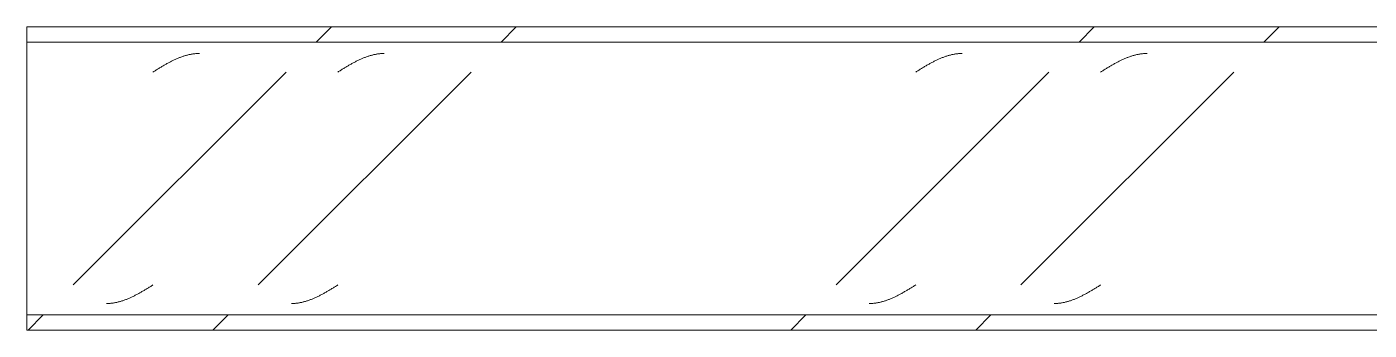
# Model space of a CAD drawing. Header units: centimetres. Extents: x -6741 to 14818, y -293 to 1595.
# Drawn here: x 1014.4 to 1102.9, y 358.9 to 378.9 of the extents above; entities that cross this region are included whole.
import ezdxf

# ---------------------------------------------------------------- set-up
doc = ezdxf.new("R2010")
doc.units = ezdxf.units.CM
doc.layers.add('S-BEAM', color=7, linetype='Continuous', lineweight=9)
pattern_1 = [(45, (152.695, 0), (-25.14472, 25.14472), []), (45, (152.695, 38.1), (-25.14472, 25.14472), [])]

# ---------------------------------------------------------------- blocks, each defined once
blk = doc.blocks.new('FP_9-Elevación Eje 7')
at = {"layer": 'S-BEAM', "color": 9, "true_color": 0xc0c0c0}
for p, q in [((-6433.485, 361.059), (-6433.436, 361.083)), ((-6433.436, 361.083), (-6433.388, 361.107)), ((-6433.388, 361.107), (-6433.339, 361.131)), ((-6433.339, 361.131), (-6433.29, 361.156)), ((-6433.29, 361.156), (-6433.242, 361.182)), ((-6433.242, 361.182), (-6433.193, 361.207)), ((-6433.193, 361.207), (-6433.145, 361.233)), ((-6433.145, 361.233), (-6433.096, 361.26)), ((-6433.096, 361.26), (-6433.047, 361.286)), ((-6433.047, 361.286), (-6432.999, 361.314)), ((-6432.999, 361.314), (-6432.95, 361.341)), ((-6432.95, 361.341), (-6432.902, 361.369)), ((-6432.902, 361.369), (-6432.853, 361.397)), ((-6432.853, 361.397), (-6432.804, 361.425)), ((-6432.804, 361.425), (-6432.756, 361.453)), ((-6432.756, 361.453), (-6432.707, 361.482)), ((-6432.707, 361.482), (-6432.659, 361.511)), ((-6432.659, 361.511), (-6432.61, 361.54)), ((-6432.61, 361.54), (-6432.561, 361.57)), ((-6432.561, 361.57), (-6432.513, 361.599)), ((-6432.513, 361.599), (-6432.464, 361.629)), ((-6432.464, 361.629), (-6432.416, 361.659)), ((-6432.416, 361.659), (-6432.367, 361.688)), ((-6432.367, 361.688), (-6432.318, 361.718)), ((-6432.318, 361.718), (-6432.27, 361.748)), ((-6432.27, 361.748), (-6432.221, 361.779)), ((-6432.221, 361.779), (-6432.173, 361.809)), ((-6432.173, 361.809), (-6432.124, 361.839)), ((-6421.295, 361.059), (-6421.247, 361.083)), ((-6421.247, 361.083), (-6421.198, 361.107)), ((-6421.198, 361.107), (-6421.15, 361.131)), ((-6421.15, 361.131), (-6421.101, 361.156)), ((-6421.101, 361.156), (-6421.052, 361.182)), ((-6421.052, 361.182), (-6421.004, 361.207)), ((-6421.004, 361.207), (-6420.955, 361.233)), ((-6420.955, 361.233), (-6420.907, 361.26)), ((-6420.907, 361.26), (-6420.858, 361.286)), ((-6420.858, 361.286), (-6420.809, 361.314)), ((-6420.809, 361.314), (-6420.761, 361.341)), ((-6420.761, 361.341), (-6420.712, 361.369)), ((-6420.712, 361.369), (-6420.664, 361.397)), ((-6420.664, 361.397), (-6420.615, 361.425)), ((-6420.615, 361.425), (-6420.566, 361.453)), ((-6420.566, 361.453), (-6420.518, 361.482)), ((-6420.518, 361.482), (-6420.469, 361.511)), ((-6420.469, 361.511), (-6420.421, 361.54)), ((-6420.421, 361.54), (-6420.372, 361.57)), ((-6420.372, 361.57), (-6420.323, 361.599)), ((-6420.323, 361.599), (-6420.275, 361.629)), ((-6420.275, 361.629), (-6420.226, 361.659)), ((-6420.226, 361.659), (-6420.178, 361.688)), ((-6420.178, 361.688), (-6420.129, 361.718)), ((-6420.129, 361.718), (-6420.08, 361.748)), ((-6420.08, 361.748), (-6420.032, 361.779)), ((-6420.032, 361.779), (-6419.983, 361.809)), ((-6419.983, 361.809), (-6419.935, 361.839)), ((-6383.195, 361.059), (-6383.147, 361.083)), ((-6383.147, 361.083), (-6383.098, 361.107)), ((-6383.098, 361.107), (-6383.05, 361.131)), ((-6383.05, 361.131), (-6383.001, 361.156)), ((-6383.001, 361.156), (-6382.952, 361.182)), ((-6382.952, 361.182), (-6382.904, 361.207)), ((-6382.904, 361.207), (-6382.855, 361.233)), ((-6382.855, 361.233), (-6382.807, 361.26)), ((-6382.807, 361.26), (-6382.758, 361.286)), ((-6382.758, 361.286), (-6382.709, 361.314)), ((-6382.709, 361.314), (-6382.661, 361.341)), ((-6382.661, 361.341), (-6382.612, 361.369)), ((-6382.612, 361.369), (-6382.564, 361.397)), ((-6382.564, 361.397), (-6382.515, 361.425)), ((-6382.515, 361.425), (-6382.466, 361.453)), ((-6382.466, 361.453), (-6382.418, 361.482)), ((-6382.418, 361.482), (-6382.369, 361.511)), ((-6382.369, 361.511), (-6382.321, 361.54)), ((-6382.321, 361.54), (-6382.272, 361.57)), ((-6382.272, 361.57), (-6382.223, 361.599)), ((-6382.223, 361.599), (-6382.175, 361.629)), ((-6382.175, 361.629), (-6382.126, 361.659)), ((-6382.126, 361.659), (-6382.078, 361.688)), ((-6382.078, 361.688), (-6382.029, 361.718)), ((-6382.029, 361.718), (-6381.98, 361.748)), ((-6381.98, 361.748), (-6381.932, 361.779)), ((-6381.932, 361.779), (-6381.883, 361.809)), ((-6381.883, 361.809), (-6381.835, 361.839)), ((-6371.006, 361.059), (-6370.957, 361.083)), ((-6370.957, 361.083), (-6370.909, 361.107)), ((-6370.909, 361.107), (-6370.86, 361.131)), ((-6370.86, 361.131), (-6370.812, 361.156)), ((-6370.812, 361.156), (-6370.763, 361.182)), ((-6370.763, 361.182), (-6370.714, 361.207)), ((-6370.714, 361.207), (-6370.666, 361.233)), ((-6370.666, 361.233), (-6370.617, 361.26)), ((-6370.617, 361.26), (-6370.569, 361.286)), ((-6370.569, 361.286), (-6370.52, 361.314)), ((-6370.52, 361.314), (-6370.471, 361.341)), ((-6370.471, 361.341), (-6370.423, 361.369)), ((-6370.423, 361.369), (-6370.374, 361.397)), ((-6370.374, 361.397), (-6370.326, 361.425)), ((-6370.326, 361.425), (-6370.277, 361.453)), ((-6370.277, 361.453), (-6370.228, 361.482)), ((-6370.228, 361.482), (-6370.18, 361.511)), ((-6370.18, 361.511), (-6370.131, 361.54)), ((-6370.131, 361.54), (-6370.083, 361.57)), ((-6370.083, 361.57), (-6370.034, 361.599)), ((-6370.034, 361.599), (-6369.985, 361.629)), ((-6369.985, 361.629), (-6369.937, 361.659)), ((-6369.937, 361.659), (-6369.888, 361.688)), ((-6369.888, 361.688), (-6369.84, 361.718)), ((-6369.84, 361.718), (-6369.791, 361.748)), ((-6369.791, 361.748), (-6369.742, 361.779)), ((-6369.742, 361.779), (-6369.694, 361.809)), ((-6369.694, 361.809), (-6369.645, 361.839)), ((-6435.186, 360.611), (-6435.137, 360.612)), ((-6435.137, 360.612), (-6435.088, 360.614)), ((-6435.088, 360.614), (-6435.04, 360.616)), ((-6435.04, 360.616), (-6434.991, 360.619)), ((-6434.991, 360.619), (-6434.943, 360.624)), ((-6434.943, 360.624), (-6434.894, 360.628)), ((-6434.894, 360.628), (-6434.846, 360.634)), ((-6434.846, 360.634), (-6434.797, 360.64)), ((-6434.797, 360.64), (-6434.748, 360.647)), ((-6434.748, 360.647), (-6434.7, 360.655)), ((-6434.7, 360.655), (-6434.651, 360.663)), ((-6434.651, 360.663), (-6434.603, 360.672)), ((-6434.603, 360.672), (-6434.554, 360.682)), ((-6434.554, 360.682), (-6434.505, 360.693)), ((-6434.505, 360.693), (-6434.457, 360.704)), ((-6434.457, 360.704), (-6434.408, 360.716)), ((-6434.408, 360.716), (-6434.36, 360.728)), ((-6434.36, 360.728), (-6434.311, 360.741)), ((-6434.311, 360.741), (-6434.262, 360.755)), ((-6434.262, 360.755), (-6434.214, 360.77)), ((-6434.214, 360.77), (-6434.165, 360.785)), ((-6434.165, 360.785), (-6434.117, 360.801)), ((-6434.117, 360.801), (-6434.068, 360.817)), ((-6434.068, 360.817), (-6434.019, 360.834)), ((-6434.019, 360.834), (-6433.971, 360.852)), ((-6433.971, 360.852), (-6433.922, 360.87)), ((-6433.922, 360.87), (-6433.874, 360.889)), ((-6433.874, 360.889), (-6433.825, 360.909)), ((-6433.825, 360.909), (-6433.776, 360.929)), ((-6433.776, 360.929), (-6433.728, 360.949)), ((-6433.728, 360.949), (-6433.679, 360.97)), ((-6433.679, 360.97), (-6433.631, 360.992)), ((-6433.631, 360.992), (-6433.582, 361.014)), ((-6433.582, 361.014), (-6433.533, 361.036)), ((-6433.533, 361.036), (-6433.485, 361.059)), ((-6422.996, 360.611), (-6422.948, 360.612)), ((-6422.948, 360.612), (-6422.899, 360.614)), ((-6422.899, 360.614), (-6422.85, 360.616)), ((-6422.85, 360.616), (-6422.802, 360.619)), ((-6422.802, 360.619), (-6422.753, 360.624)), ((-6422.753, 360.624), (-6422.705, 360.628)), ((-6422.705, 360.628), (-6422.656, 360.634)), ((-6422.656, 360.634), (-6422.607, 360.64)), ((-6422.607, 360.64), (-6422.559, 360.647)), ((-6422.559, 360.647), (-6422.51, 360.655)), ((-6422.51, 360.655), (-6422.462, 360.663)), ((-6422.462, 360.663), (-6422.413, 360.672)), ((-6422.413, 360.672), (-6422.364, 360.682)), ((-6422.364, 360.682), (-6422.316, 360.693)), ((-6422.316, 360.693), (-6422.267, 360.704)), ((-6422.267, 360.704), (-6422.219, 360.716)), ((-6422.219, 360.716), (-6422.17, 360.728)), ((-6422.17, 360.728), (-6422.122, 360.741)), ((-6422.122, 360.741), (-6422.073, 360.755)), ((-6422.073, 360.755), (-6422.024, 360.77)), ((-6422.024, 360.77), (-6421.976, 360.785)), ((-6421.976, 360.785), (-6421.927, 360.801)), ((-6421.927, 360.801), (-6421.879, 360.817)), ((-6421.879, 360.817), (-6421.83, 360.834)), ((-6421.83, 360.834), (-6421.781, 360.852)), ((-6421.781, 360.852), (-6421.733, 360.87)), ((-6421.733, 360.87), (-6421.684, 360.889)), ((-6421.684, 360.889), (-6421.636, 360.909)), ((-6421.636, 360.909), (-6421.587, 360.929)), ((-6421.587, 360.929), (-6421.538, 360.949)), ((-6421.538, 360.949), (-6421.49, 360.97)), ((-6421.49, 360.97), (-6421.441, 360.992)), ((-6421.441, 360.992), (-6421.393, 361.014)), ((-6421.393, 361.014), (-6421.344, 361.036)), ((-6421.344, 361.036), (-6421.295, 361.059)), ((-6384.896, 360.611), (-6384.848, 360.612)), ((-6384.848, 360.612), (-6384.799, 360.614)), ((-6384.799, 360.614), (-6384.75, 360.616)), ((-6384.75, 360.616), (-6384.702, 360.619)), ((-6384.702, 360.619), (-6384.653, 360.624)), ((-6384.653, 360.624), (-6384.605, 360.628)), ((-6384.605, 360.628), (-6384.556, 360.634)), ((-6384.556, 360.634), (-6384.507, 360.64)), ((-6384.507, 360.64), (-6384.459, 360.647)), ((-6384.459, 360.647), (-6384.41, 360.655)), ((-6384.41, 360.655), (-6384.362, 360.663)), ((-6384.362, 360.663), (-6384.313, 360.672)), ((-6384.313, 360.672), (-6384.264, 360.682)), ((-6384.264, 360.682), (-6384.216, 360.693)), ((-6384.216, 360.693), (-6384.167, 360.704)), ((-6384.167, 360.704), (-6384.119, 360.716)), ((-6384.119, 360.716), (-6384.07, 360.728)), ((-6384.07, 360.728), (-6384.022, 360.741)), ((-6384.022, 360.741), (-6383.973, 360.755)), ((-6383.973, 360.755), (-6383.924, 360.77)), ((-6383.924, 360.77), (-6383.876, 360.785)), ((-6383.876, 360.785), (-6383.827, 360.801)), ((-6383.827, 360.801), (-6383.779, 360.817)), ((-6383.779, 360.817), (-6383.73, 360.834)), ((-6383.73, 360.834), (-6383.681, 360.852)), ((-6383.681, 360.852), (-6383.633, 360.87)), ((-6383.633, 360.87), (-6383.584, 360.889)), ((-6383.584, 360.889), (-6383.536, 360.909)), ((-6383.536, 360.909), (-6383.487, 360.929)), ((-6383.487, 360.929), (-6383.438, 360.949)), ((-6383.438, 360.949), (-6383.39, 360.97)), ((-6383.39, 360.97), (-6383.341, 360.992)), ((-6383.341, 360.992), (-6383.293, 361.014)), ((-6383.293, 361.014), (-6383.244, 361.036)), ((-6383.244, 361.036), (-6383.195, 361.059)), ((-6372.707, 360.611), (-6372.658, 360.612)), ((-6372.658, 360.612), (-6372.61, 360.614)), ((-6372.61, 360.614), (-6372.561, 360.616)), ((-6372.561, 360.616), (-6372.512, 360.619)), ((-6372.512, 360.619), (-6372.464, 360.624)), ((-6372.464, 360.624), (-6372.415, 360.628)), ((-6372.415, 360.628), (-6372.367, 360.634)), ((-6372.367, 360.634), (-6372.318, 360.64)), ((-6372.318, 360.64), (-6372.269, 360.647)), ((-6372.269, 360.647), (-6372.221, 360.655)), ((-6372.221, 360.655), (-6372.172, 360.663)), ((-6372.172, 360.663), (-6372.124, 360.672)), ((-6372.124, 360.672), (-6372.075, 360.682)), ((-6372.075, 360.682), (-6372.026, 360.693)), ((-6372.026, 360.693), (-6371.978, 360.704)), ((-6371.978, 360.704), (-6371.929, 360.716)), ((-6371.929, 360.716), (-6371.881, 360.728)), ((-6371.881, 360.728), (-6371.832, 360.741)), ((-6371.832, 360.741), (-6371.783, 360.755)), ((-6371.783, 360.755), (-6371.735, 360.77)), ((-6371.735, 360.77), (-6371.686, 360.785)), ((-6371.686, 360.785), (-6371.638, 360.801)), ((-6371.638, 360.801), (-6371.589, 360.817)), ((-6371.589, 360.817), (-6371.541, 360.834)), ((-6371.541, 360.834), (-6371.492, 360.852)), ((-6371.492, 360.852), (-6371.443, 360.87)), ((-6371.443, 360.87), (-6371.395, 360.889)), ((-6371.395, 360.889), (-6371.346, 360.909)), ((-6371.346, 360.909), (-6371.298, 360.929)), ((-6371.298, 360.929), (-6371.249, 360.949)), ((-6371.249, 360.949), (-6371.2, 360.97)), ((-6371.2, 360.97), (-6371.152, 360.992)), ((-6371.152, 360.992), (-6371.103, 361.014)), ((-6371.103, 361.014), (-6371.055, 361.036)), ((-6371.055, 361.036), (-6371.006, 361.059))]:
    blk.add_line(p, q, dxfattribs=at)
blk = doc.blocks.new('FP_10-Elevación Eje 7')
at = {"layer": 'S-BEAM', "color": 9, "true_color": 0xc0c0c0}
for p, q in [((-6429.888, 376.989), (-6429.84, 377.002)), ((-6429.84, 377.002), (-6429.791, 377.014)), ((-6429.791, 377.014), (-6429.742, 377.025)), ((-6429.742, 377.025), (-6429.694, 377.036)), ((-6429.694, 377.036), (-6429.645, 377.045)), ((-6429.645, 377.045), (-6429.597, 377.054)), ((-6429.597, 377.054), (-6429.548, 377.063)), ((-6429.548, 377.063), (-6429.499, 377.071)), ((-6429.499, 377.071), (-6429.451, 377.078)), ((-6429.451, 377.078), (-6429.402, 377.084)), ((-6429.402, 377.084), (-6429.354, 377.089)), ((-6429.354, 377.089), (-6429.305, 377.094)), ((-6429.305, 377.094), (-6429.256, 377.098)), ((-6429.256, 377.098), (-6429.208, 377.101)), ((-6429.208, 377.101), (-6429.159, 377.104)), ((-6429.159, 377.104), (-6429.111, 377.106)), ((-6429.111, 377.106), (-6429.062, 377.107)), ((-6417.699, 376.989), (-6417.65, 377.002)), ((-6417.65, 377.002), (-6417.602, 377.014)), ((-6417.602, 377.014), (-6417.553, 377.025)), ((-6417.553, 377.025), (-6417.504, 377.036)), ((-6417.504, 377.036), (-6417.456, 377.045)), ((-6417.456, 377.045), (-6417.407, 377.054)), ((-6417.407, 377.054), (-6417.359, 377.063)), ((-6417.359, 377.063), (-6417.31, 377.071)), ((-6417.31, 377.071), (-6417.261, 377.078)), ((-6417.261, 377.078), (-6417.213, 377.084)), ((-6417.213, 377.084), (-6417.164, 377.089)), ((-6417.164, 377.089), (-6417.116, 377.094)), ((-6417.116, 377.094), (-6417.067, 377.098)), ((-6417.067, 377.098), (-6417.018, 377.101)), ((-6417.018, 377.101), (-6416.97, 377.104)), ((-6416.97, 377.104), (-6416.921, 377.106)), ((-6416.921, 377.106), (-6416.873, 377.107)), ((-6379.599, 376.989), (-6379.55, 377.002)), ((-6379.55, 377.002), (-6379.502, 377.014)), ((-6379.502, 377.014), (-6379.453, 377.025)), ((-6379.453, 377.025), (-6379.404, 377.036)), ((-6379.404, 377.036), (-6379.356, 377.045)), ((-6379.356, 377.045), (-6379.307, 377.054)), ((-6379.307, 377.054), (-6379.259, 377.063)), ((-6379.259, 377.063), (-6379.21, 377.071)), ((-6379.21, 377.071), (-6379.161, 377.078)), ((-6379.161, 377.078), (-6379.113, 377.084)), ((-6379.113, 377.084), (-6379.064, 377.089)), ((-6379.064, 377.089), (-6379.016, 377.094)), ((-6379.016, 377.094), (-6378.967, 377.098)), ((-6378.967, 377.098), (-6378.918, 377.101)), ((-6378.918, 377.101), (-6378.87, 377.104)), ((-6378.87, 377.104), (-6378.821, 377.106)), ((-6378.821, 377.106), (-6378.773, 377.107)), ((-6367.409, 376.989), (-6367.361, 377.002)), ((-6367.361, 377.002), (-6367.312, 377.014)), ((-6367.312, 377.014), (-6367.264, 377.025)), ((-6367.264, 377.025), (-6367.215, 377.036)), ((-6367.215, 377.036), (-6367.166, 377.045)), ((-6367.166, 377.045), (-6367.118, 377.054)), ((-6367.118, 377.054), (-6367.069, 377.063)), ((-6367.069, 377.063), (-6367.021, 377.071)), ((-6367.021, 377.071), (-6366.972, 377.078)), ((-6366.972, 377.078), (-6366.923, 377.084)), ((-6366.923, 377.084), (-6366.875, 377.089)), ((-6366.875, 377.089), (-6366.826, 377.094)), ((-6366.826, 377.094), (-6366.778, 377.098)), ((-6366.778, 377.098), (-6366.729, 377.101)), ((-6366.729, 377.101), (-6366.68, 377.104)), ((-6366.68, 377.104), (-6366.632, 377.106)), ((-6366.632, 377.106), (-6366.583, 377.107)), ((-6431.783, 376.089), (-6431.735, 376.119)), ((-6431.735, 376.119), (-6431.686, 376.148)), ((-6431.686, 376.148), (-6431.638, 376.177)), ((-6431.638, 376.177), (-6431.589, 376.206)), ((-6431.589, 376.206), (-6431.54, 376.235)), ((-6431.54, 376.235), (-6431.492, 376.264)), ((-6431.492, 376.264), (-6431.443, 376.293)), ((-6431.443, 376.293), (-6431.395, 376.321)), ((-6431.395, 376.321), (-6431.346, 376.349)), ((-6431.346, 376.349), (-6431.297, 376.377)), ((-6431.297, 376.377), (-6431.249, 376.404)), ((-6431.249, 376.404), (-6431.2, 376.431)), ((-6431.2, 376.431), (-6431.152, 376.458)), ((-6431.152, 376.458), (-6431.103, 376.484)), ((-6431.103, 376.484), (-6431.054, 376.51)), ((-6431.054, 376.51), (-6431.006, 376.536)), ((-6431.006, 376.536), (-6430.957, 376.561)), ((-6430.957, 376.561), (-6430.909, 376.586)), ((-6430.909, 376.586), (-6430.86, 376.611)), ((-6430.86, 376.611), (-6430.811, 376.635)), ((-6430.811, 376.635), (-6430.763, 376.658)), ((-6430.763, 376.658), (-6430.714, 376.681)), ((-6430.714, 376.681), (-6430.666, 376.704)), ((-6430.666, 376.704), (-6430.617, 376.726)), ((-6430.617, 376.726), (-6430.569, 376.748)), ((-6430.569, 376.748), (-6430.52, 376.769)), ((-6430.52, 376.769), (-6430.471, 376.789)), ((-6430.471, 376.789), (-6430.423, 376.809)), ((-6430.423, 376.809), (-6430.374, 376.829)), ((-6430.374, 376.829), (-6430.326, 376.847)), ((-6430.326, 376.847), (-6430.277, 376.866)), ((-6430.277, 376.866), (-6430.228, 376.883)), ((-6430.228, 376.883), (-6430.18, 376.9)), ((-6430.18, 376.9), (-6430.131, 376.917)), ((-6430.131, 376.917), (-6430.083, 376.933)), ((-6430.083, 376.933), (-6430.034, 376.948)), ((-6430.034, 376.948), (-6429.985, 376.962)), ((-6429.985, 376.962), (-6429.937, 376.976)), ((-6429.937, 376.976), (-6429.888, 376.989)), ((-6419.594, 376.089), (-6419.545, 376.119)), ((-6419.545, 376.119), (-6419.497, 376.148)), ((-6419.497, 376.148), (-6419.448, 376.177)), ((-6419.448, 376.177), (-6419.4, 376.206)), ((-6419.4, 376.206), (-6419.351, 376.235)), ((-6419.351, 376.235), (-6419.302, 376.264)), ((-6419.302, 376.264), (-6419.254, 376.293)), ((-6419.254, 376.293), (-6419.205, 376.321)), ((-6419.205, 376.321), (-6419.157, 376.349)), ((-6419.157, 376.349), (-6419.108, 376.377)), ((-6419.108, 376.377), (-6419.059, 376.404)), ((-6419.059, 376.404), (-6419.011, 376.431)), ((-6419.011, 376.431), (-6418.962, 376.458)), ((-6418.962, 376.458), (-6418.914, 376.484)), ((-6418.914, 376.484), (-6418.865, 376.51)), ((-6418.865, 376.51), (-6418.816, 376.536)), ((-6418.816, 376.536), (-6418.768, 376.561)), ((-6418.768, 376.561), (-6418.719, 376.586)), ((-6418.719, 376.586), (-6418.671, 376.611)), ((-6418.671, 376.611), (-6418.622, 376.635)), ((-6418.622, 376.635), (-6418.573, 376.658)), ((-6418.573, 376.658), (-6418.525, 376.681)), ((-6418.525, 376.681), (-6418.476, 376.704)), ((-6418.476, 376.704), (-6418.428, 376.726)), ((-6418.428, 376.726), (-6418.379, 376.748)), ((-6418.379, 376.748), (-6418.33, 376.769)), ((-6418.33, 376.769), (-6418.282, 376.789)), ((-6418.282, 376.789), (-6418.233, 376.809)), ((-6418.233, 376.809), (-6418.185, 376.829)), ((-6418.185, 376.829), (-6418.136, 376.847)), ((-6418.136, 376.847), (-6418.087, 376.866)), ((-6418.087, 376.866), (-6418.039, 376.883)), ((-6418.039, 376.883), (-6417.99, 376.9)), ((-6417.99, 376.9), (-6417.942, 376.917)), ((-6417.942, 376.917), (-6417.893, 376.933)), ((-6417.893, 376.933), (-6417.845, 376.948)), ((-6417.845, 376.948), (-6417.796, 376.962)), ((-6417.796, 376.962), (-6417.747, 376.976)), ((-6417.747, 376.976), (-6417.699, 376.989)), ((-6381.494, 376.089), (-6381.445, 376.119)), ((-6381.445, 376.119), (-6381.397, 376.148)), ((-6381.397, 376.148), (-6381.348, 376.177)), ((-6381.348, 376.177), (-6381.3, 376.206)), ((-6381.3, 376.206), (-6381.251, 376.235)), ((-6381.251, 376.235), (-6381.202, 376.264)), ((-6381.202, 376.264), (-6381.154, 376.293)), ((-6381.154, 376.293), (-6381.105, 376.321)), ((-6381.105, 376.321), (-6381.057, 376.349)), ((-6381.057, 376.349), (-6381.008, 376.377)), ((-6381.008, 376.377), (-6380.959, 376.404)), ((-6380.959, 376.404), (-6380.911, 376.431)), ((-6380.911, 376.431), (-6380.862, 376.458)), ((-6380.862, 376.458), (-6380.814, 376.484)), ((-6380.814, 376.484), (-6380.765, 376.51)), ((-6380.765, 376.51), (-6380.716, 376.536)), ((-6380.716, 376.536), (-6380.668, 376.561)), ((-6380.668, 376.561), (-6380.619, 376.586)), ((-6380.619, 376.586), (-6380.571, 376.611)), ((-6380.571, 376.611), (-6380.522, 376.635)), ((-6380.522, 376.635), (-6380.473, 376.658)), ((-6380.473, 376.658), (-6380.425, 376.681)), ((-6380.425, 376.681), (-6380.376, 376.704)), ((-6380.376, 376.704), (-6380.328, 376.726)), ((-6380.328, 376.726), (-6380.279, 376.748)), ((-6380.279, 376.748), (-6380.23, 376.769)), ((-6380.23, 376.769), (-6380.182, 376.789)), ((-6380.182, 376.789), (-6380.133, 376.809)), ((-6380.133, 376.809), (-6380.085, 376.829)), ((-6380.085, 376.829), (-6380.036, 376.847)), ((-6380.036, 376.847), (-6379.987, 376.866)), ((-6379.987, 376.866), (-6379.939, 376.883)), ((-6379.939, 376.883), (-6379.89, 376.9)), ((-6379.89, 376.9), (-6379.842, 376.917)), ((-6379.842, 376.917), (-6379.793, 376.933)), ((-6379.793, 376.933), (-6379.745, 376.948)), ((-6379.745, 376.948), (-6379.696, 376.962)), ((-6379.696, 376.962), (-6379.647, 376.976)), ((-6379.647, 376.976), (-6379.599, 376.989)), ((-6369.305, 376.089), (-6369.256, 376.119)), ((-6369.256, 376.119), (-6369.207, 376.148)), ((-6369.207, 376.148), (-6369.159, 376.177)), ((-6369.159, 376.177), (-6369.11, 376.206)), ((-6369.11, 376.206), (-6369.062, 376.235)), ((-6369.062, 376.235), (-6369.013, 376.264)), ((-6369.013, 376.264), (-6368.964, 376.293)), ((-6368.964, 376.293), (-6368.916, 376.321)), ((-6368.916, 376.321), (-6368.867, 376.349)), ((-6368.867, 376.349), (-6368.819, 376.377)), ((-6368.819, 376.377), (-6368.77, 376.404)), ((-6368.77, 376.404), (-6368.721, 376.431)), ((-6368.721, 376.431), (-6368.673, 376.458)), ((-6368.673, 376.458), (-6368.624, 376.484)), ((-6368.624, 376.484), (-6368.576, 376.51)), ((-6368.576, 376.51), (-6368.527, 376.536)), ((-6368.527, 376.536), (-6368.478, 376.561)), ((-6368.478, 376.561), (-6368.43, 376.586)), ((-6368.43, 376.586), (-6368.381, 376.611)), ((-6368.381, 376.611), (-6368.333, 376.635)), ((-6368.333, 376.635), (-6368.284, 376.658)), ((-6368.284, 376.658), (-6368.235, 376.681)), ((-6368.235, 376.681), (-6368.187, 376.704)), ((-6368.187, 376.704), (-6368.138, 376.726)), ((-6368.138, 376.726), (-6368.09, 376.748)), ((-6368.09, 376.748), (-6368.041, 376.769)), ((-6368.041, 376.769), (-6367.992, 376.789)), ((-6367.992, 376.789), (-6367.944, 376.809)), ((-6367.944, 376.809), (-6367.895, 376.829)), ((-6367.895, 376.829), (-6367.847, 376.847)), ((-6367.847, 376.847), (-6367.798, 376.866)), ((-6367.798, 376.866), (-6367.749, 376.883)), ((-6367.749, 376.883), (-6367.701, 376.9)), ((-6367.701, 376.9), (-6367.652, 376.917)), ((-6367.652, 376.917), (-6367.604, 376.933)), ((-6367.604, 376.933), (-6367.555, 376.948)), ((-6367.555, 376.948), (-6367.506, 376.962)), ((-6367.506, 376.962), (-6367.458, 376.976)), ((-6367.458, 376.976), (-6367.409, 376.989)), ((-6432.124, 375.879), (-6432.075, 375.909)), ((-6432.075, 375.909), (-6432.026, 375.939)), ((-6432.026, 375.939), (-6431.978, 375.969)), ((-6431.978, 375.969), (-6431.929, 375.999)), ((-6431.929, 375.999), (-6431.881, 376.029)), ((-6431.881, 376.029), (-6431.832, 376.059)), ((-6431.832, 376.059), (-6431.783, 376.089)), ((-6419.934, 375.879), (-6419.886, 375.909)), ((-6419.886, 375.909), (-6419.837, 375.939)), ((-6419.837, 375.939), (-6419.788, 375.969)), ((-6419.788, 375.969), (-6419.74, 375.999)), ((-6419.74, 375.999), (-6419.691, 376.029)), ((-6419.691, 376.029), (-6419.643, 376.059)), ((-6419.643, 376.059), (-6419.594, 376.089)), ((-6381.834, 375.879), (-6381.786, 375.909)), ((-6381.786, 375.909), (-6381.737, 375.939)), ((-6381.737, 375.939), (-6381.688, 375.969)), ((-6381.688, 375.969), (-6381.64, 375.999)), ((-6381.64, 375.999), (-6381.591, 376.029)), ((-6381.591, 376.029), (-6381.543, 376.059)), ((-6381.543, 376.059), (-6381.494, 376.089)), ((-6369.645, 375.879), (-6369.596, 375.909)), ((-6369.596, 375.909), (-6369.548, 375.939)), ((-6369.548, 375.939), (-6369.499, 375.969)), ((-6369.499, 375.969), (-6369.45, 375.999)), ((-6369.45, 375.999), (-6369.402, 376.029)), ((-6369.402, 376.029), (-6369.353, 376.059)), ((-6369.353, 376.059), (-6369.305, 376.089))]:
    blk.add_line(p, q, dxfattribs=at)
blk = doc.blocks.new('M_W Shapes - 150 x 200-1837126-Elevación Eje 7')
at = {"layer": 'S-BEAM', "true_color": 0xc0c0c0}
h = blk.add_hatch(dxfattribs=at)
h.set_pattern_fill('FP_14', color=9, style=0, pattern_type=2)
h.set_pattern_definition(pattern_1)
h.paths.add_polyline_path([(-6391.336, 377.859), (-6110.448, 377.859), (-6110.448, 378.859), (-6440.438, 378.859), (-6440.438, 377.859), (-6436.798, 377.859)])
h = blk.add_hatch(dxfattribs=at)
h.set_pattern_fill('FP_14', color=9, style=0, pattern_type=2)
h.set_pattern_definition(pattern_1)
h.paths.add_polyline_path([(-6391.336, 361.839), (-6110.448, 361.839), (-6110.448, 375.879), (-6440.438, 375.879), (-6440.438, 361.839), (-6436.798, 361.839)])
h = blk.add_hatch(dxfattribs=at)
h.set_pattern_fill('FP_14', color=9, style=0, pattern_type=2)
h.set_pattern_definition(pattern_1)
h.paths.add_polyline_path([(-6118.566, 358.859), (-6110.448, 358.859), (-6110.448, 359.859), (-6440.438, 359.859), (-6440.438, 358.859), (-6209.49, 358.859)])
at = {"layer": 'S-BEAM'}
for p, q in [((-6440.438, 377.859), (-6440.438, 378.859)), ((-6110.448, 378.859), (-6440.438, 378.859)), ((-6440.438, 375.879), (-6440.438, 377.859)), ((-6110.448, 377.859), (-6440.438, 377.859)), ((-6440.438, 361.839), (-6440.438, 375.879)), ((-6440.438, 359.859), (-6440.438, 361.839)), ((-6440.438, 358.859), (-6440.438, 359.859)), ((-6440.438, 359.859), (-6110.448, 359.859)), ((-6110.448, 358.859), (-6440.438, 358.859))]:
    blk.add_line(p, q, dxfattribs=at)
for name in ['FP_10-Elevación Eje 7', 'FP_9-Elevación Eje 7']:
    blk.add_blockref(name, (0, 0), dxfattribs=at)

msp = doc.modelspace()

# ---------------------------------------------------------------- block references
at = {"layer": 'S-BEAM'}
msp.add_blockref('M_W Shapes - 150 x 200-1837126-Elevación Eje 7', (7454.807, 0), dxfattribs=at)

doc.saveas('drawing.dxf')
